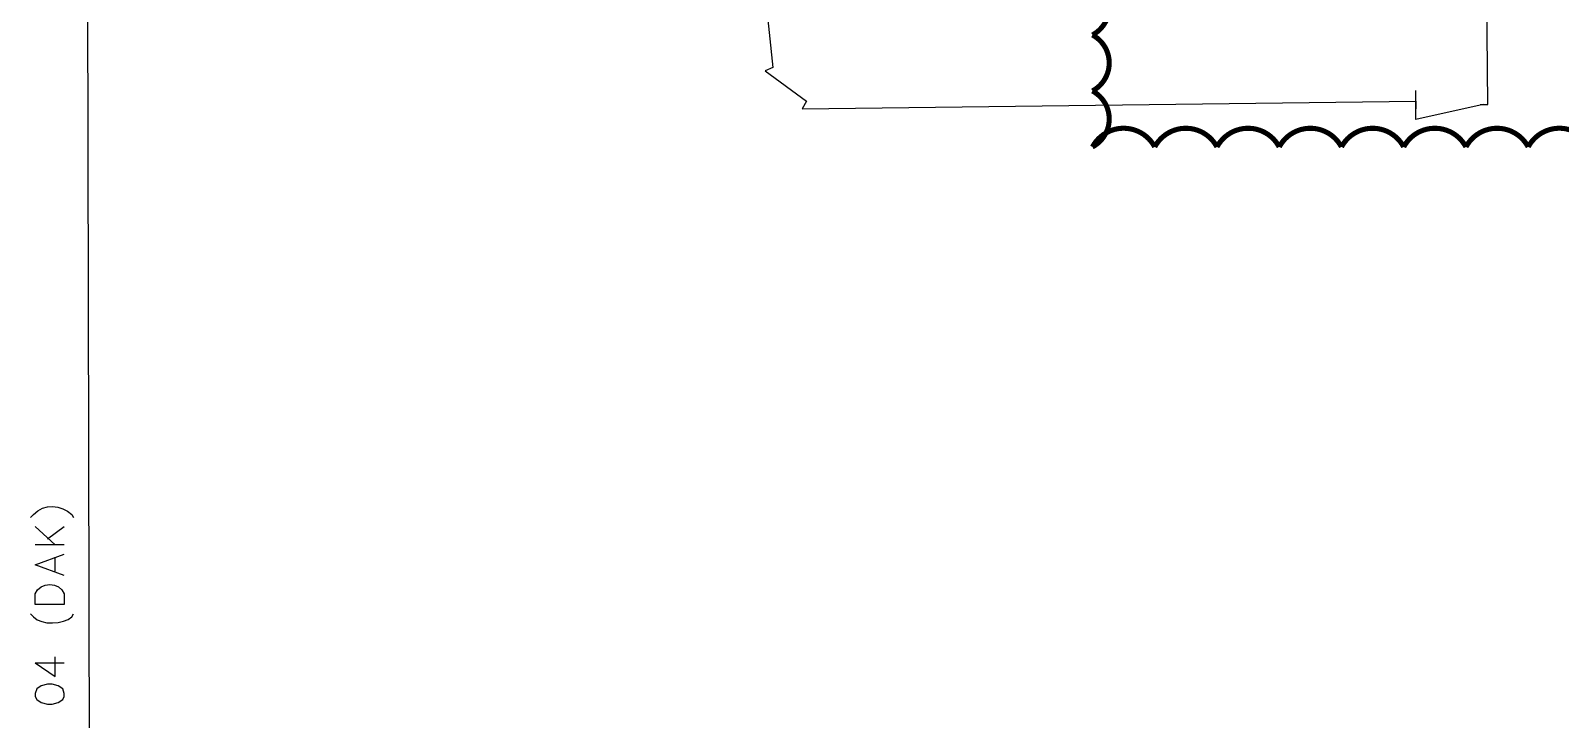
# Model space of a CAD drawing. Header units: metres. Extents: x 45 to 1207, y 17 to 774.
# Drawn here: x 44.9 to 284.8, y 313.4 to 421.5 of the extents above; entities that cross this region are included whole.
import ezdxf

# ---------------------------------------------------------------- set-up
doc = ezdxf.new("R2010")
doc.units = ezdxf.units.M
doc.layers.add('REV-AGENT', color=1, linetype='Continuous')

msp = doc.modelspace()

# ---------------------------------------------------------------- linework, layer by layer
for p, q in [((53.04, 774.48), (54.72, 18.48)), ((53.04, 774.48), (54.72, 18.48)), ((273.36, 409.92), (272.16, 566.88)), ((273.36, 409.92), (272.16, 566.88)), ((160.08, 426.96), (161.28, 415.68)), ((160.08, 426.96), (161.28, 415.68)), ((161.28, 415.68), (160.08, 415.2)), ((161.28, 415.68), (160.08, 415.2)), ((160.08, 415.2), (166.56, 410.4)), ((160.08, 415.2), (166.56, 410.4)), ((166.56, 410.4), (165.84, 409.2)), ((166.56, 410.4), (165.84, 409.2)), ((165.84, 409.2), (262.08, 410.4)), ((165.84, 409.2), (262.08, 410.4)), ((262.08, 407.52), (262.08, 412.08)), ((262.08, 410.4), (262.08, 409.2)), ((272.64, 409.92), (262.08, 407.52)), ((272.16, 409.92), (273.36, 409.92)), ((44.88, 345.12), (45.36, 345.6)), ((51.36, 345.6), (51.6, 345.12)), ((45.6, 343.68), (48.72, 340.8)), ((47.52, 341.76), (50.16, 343.68)), ((50.16, 340.8), (45.6, 340.8)), ((45.6, 337.68), (50.16, 339.36)), ((48.72, 336.72), (48.72, 338.88)), ((50.16, 336), (45.6, 337.68)), ((45.6, 331.44), (45.6, 333.12)), ((50.16, 331.44), (45.6, 331.44)), ((50.16, 333.12), (50.16, 331.44)), ((44.88, 330), (45.36, 329.52)), ((51.36, 329.52), (51.6, 330)), ((45.6, 322.32), (48.72, 320.16)), ((45.6, 322.32), (50.16, 322.32)), ((48.72, 320.16), (48.72, 323.28)), ((45.84, 318.24), (45.6, 317.52)), ((45.6, 317.52), (45.6, 317.04)), ((45.6, 317.04), (45.84, 316.56)), ((46.56, 318.72), (45.84, 318.24)), ((47.52, 318.96), (46.56, 318.72)), ((48.24, 318.96), (47.52, 318.96)), ((49.2, 318.72), (48.24, 318.96)), ((49.92, 318.24), (49.2, 318.72)), ((50.16, 317.52), (49.92, 318.24)), ((49.92, 316.56), (50.16, 317.04)), ((50.16, 317.04), (50.16, 317.52)), ((45.84, 316.56), (46.56, 316.08)), ((46.56, 316.08), (47.52, 315.84)), ((47.52, 315.84), (48.24, 315.84)), ((48.24, 315.84), (49.2, 316.08)), ((49.2, 316.08), (49.92, 316.56))]:
    msp.add_line(p, q)
for points in [[(45.36, 345.6), (46.01, 346.17), (46.74, 346.56), (47.51, 346.77), (48.32, 346.82), (49.13, 346.71), (49.92, 346.46), (50.67, 346.09), (51.36, 345.6)], [(45.6, 333.12), (45.97, 333.76), (46.52, 334.22), (47.18, 334.5), (47.9, 334.6), (48.61, 334.52), (49.27, 334.25), (49.8, 333.78), (50.16, 333.12)], [(45.36, 329.52), (45.91, 329.08), (46.62, 328.78), (47.44, 328.61), (48.31, 328.57), (49.19, 328.65), (50.03, 328.84), (50.77, 329.13), (51.36, 329.52)]]:
    msp.add_lwpolyline(points)
at = {"layer": 'REV-AGENT', "const_width": 0.8}
msp.add_lwpolyline([(289.48, 455.92, -0.6), (279.71, 455.92, -0.6), (269.95, 455.92, -0.6), (260.19, 455.92, -0.6), (250.43, 455.92, -0.6), (240.67, 455.92, -0.6), (230.91, 455.92, -0.6), (221.15, 455.92, -0.6), (211.38, 455.92, -0.6), (211.38, 447.14, -0.6), (211.38, 438.36, -0.6), (211.38, 429.58, -0.6), (211.38, 420.8, -0.6), (211.38, 412.02, -0.6), (211.38, 403.24, -0.6), (221.15, 403.24, -0.6), (230.91, 403.24, -0.6), (240.67, 403.24, -0.6), (250.43, 403.24, -0.6), (260.19, 403.24, -0.6), (269.95, 403.24, -0.6), (279.71, 403.24, -0.6), (289.48, 403.24, -0.6)], format="xyb", dxfattribs=at)

doc.saveas('drawing.dxf')
